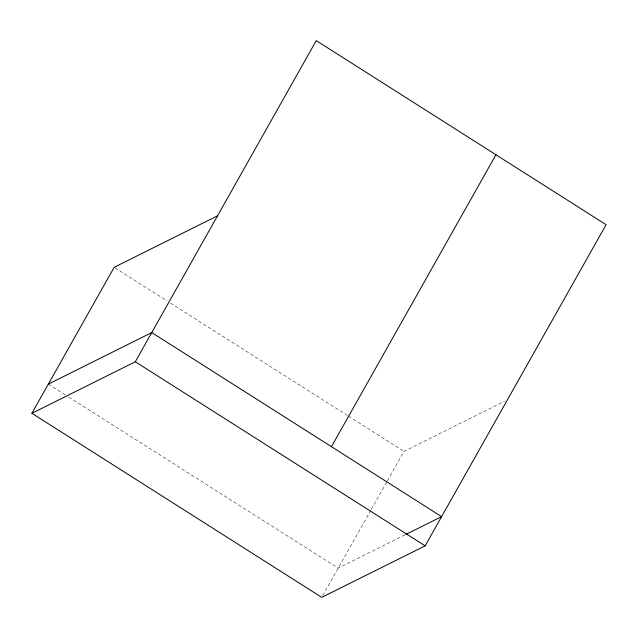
<?xml version="1.0" encoding="UTF-8"?>
<svg xmlns="http://www.w3.org/2000/svg" width="638" height="638" viewBox="0 0 638 638"><rect width="100%" height="100%" fill="white"/><g stroke="black" fill="none" stroke-linecap="round" stroke-linejoin="round"><path stroke-width="0.48" stroke-dasharray="3.19 2.39" d="M322.716 595.653L370.853 510.217M371.34 509.355L386.939 481.674M387.425 480.813L403.998 451.401L504.73 401.198M405.058 534.851L338.196 568.171L68.513 396.908M114.992 267.864L167.076 300.945M170.442 303.074L347.71 415.649M348.547 416.183L403.998 451.401M48.352 384.108L65.156 394.778"/><path stroke-width="0.96" d="M31.9 413.296L135.304 361.762L316.249 40.633L606.1 224.704L425.155 545.833L321.751 597.367L31.9 413.296L114.146 267.33L217.55 215.796M331.457 446.688L495.957 154.755M48.352 384.108L151.756 332.565L441.6 516.636L405.943 534.405M135.304 361.762L425.155 545.833"/></g></svg>
